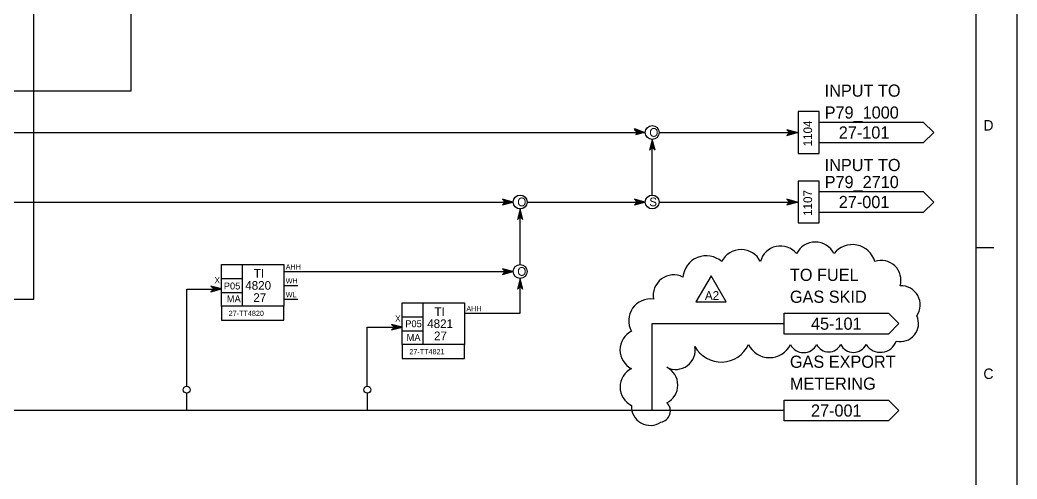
# Model space of a CAD drawing. Extents: x 0 to 841, y 0 to 594.
# Drawn here: x 554 to 841, y 160.3 to 292.4 of the extents above; entities that cross this region are included whole.
import ezdxf

# ---------------------------------------------------------------- set-up
doc = ezdxf.new("R2010")
doc.units = 0
for name, color, linetype in [('01-LIN-025-A', 7, 'Continuous'), ('08-LIN-050-A', 7, 'Continuous'), ('09-LIN-050-B', 7, 'Continuous'), ('43-', 7, 'Continuous'), ('45-', 7, 'Continuous'), ('46-', 7, 'Continuous'), ('47-', 7, 'Continuous'), ('48-BOR-018', 7, 'Continuous'), ('50-REV-035-TRNG', 7, 'Continuous'), ('51-REV-035-CLD', 7, 'Continuous')]:
    doc.layers.add(name, color=color, linetype=linetype)

msp = doc.modelspace()

# ---------------------------------------------------------------- linework, layer by layer
at = {"layer": '01-LIN-025-A'}
for p, q in [((829.26, 112.01), (829.26, 582.23)), ((829.26, 112.01), (829.26, 582.23)), ((306, 260), (734, 260)), ((738, 260), (778, 260)), ((736, 242), (736, 256)), ((700, 240), (734, 240)), ((738, 240), (778, 240)), ((698, 222), (698, 238)), ((834.27, 226.84), (829.26, 226.84)), ((834.27, 226.84), (829.26, 226.84)), ((630, 220), (696, 220)), ((630, 216), (634, 216)), ((698, 208), (698, 218)), ((630, 212), (634, 212)), ((682, 208), (698, 208))]:
    msp.add_line(p, q, dxfattribs=at)
for points in [[(294, 282), (294, 266), (294, 240), (696, 240)], [(784, 262), (784, 266), (778, 266), (778, 254), (784, 254), (784, 258)], [(784, 242), (784, 246), (778, 246), (778, 234), (784, 234), (784, 238)]]:
    msp.add_lwpolyline(points, dxfattribs=at)
for centre in [(736, 260), (698, 240), (736, 240), (698, 220)]:
    msp.add_circle(centre, 2, dxfattribs=at)
at = {"layer": '08-LIN-050-A'}
for p, q in [((736, 205), (774, 205)), ((736, 180), (736, 205))]:
    msp.add_line(p, q, dxfattribs=at)
for points in [[(512, 272), (586, 272), (586, 500)], [(774, 180), (138, 180)]]:
    msp.add_lwpolyline(points, dxfattribs=at)
at = {"layer": '09-LIN-050-B'}
msp.add_lwpolyline([(0, 0), (841, 0), (841, 594), (0, 594)], close=True, dxfattribs=at)
msp.add_lwpolyline([(0, 0), (841, 0), (841, 594), (0, 594)], close=True, dxfattribs=at)
at = {"layer": '43-'}
for p, q in [((784, 263), (814, 263)), ((784, 257), (784, 263)), ((814, 263), (817, 260)), ((817, 260), (814, 257)), ((814, 257), (784, 257)), ((784, 243), (814, 243)), ((784, 237), (784, 243)), ((814, 243), (817, 240)), ((817, 240), (814, 237)), ((814, 237), (784, 237)), ((774, 208), (804, 208)), ((774, 202), (774, 208)), ((804, 208), (807, 205)), ((807, 205), (804, 202)), ((804, 202), (774, 202)), ((774, 183), (804, 183)), ((774, 177), (774, 183)), ((804, 183), (807, 180)), ((807, 180), (804, 177)), ((804, 177), (774, 177))]:
    msp.add_line(p, q, dxfattribs=at)
at = {"layer": '46-'}
for p, q in [((731.66, 259.98), (730.86, 261.18)), ((730.86, 261.18), (733.86, 259.98)), ((733.86, 259.98), (730.86, 260.78)), ((730.86, 260.78), (731.66, 259.98)), ((733.46, 259.98), (731.26, 260.58)), ((731.26, 260.58), (731.86, 259.98)), ((731.86, 259.98), (731.26, 259.38)), ((731.26, 259.38), (733.46, 259.98)), ((733.06, 259.98), (731.66, 260.38)), ((731.66, 260.38), (732.06, 259.98)), ((732.06, 259.98), (731.66, 259.58)), ((731.66, 259.58), (733.06, 259.98)), ((732.66, 259.98), (732.06, 260.18)), ((732.06, 260.18), (732.26, 259.98)), ((732.26, 259.98), (732.06, 259.78)), ((732.06, 259.78), (732.66, 259.98)), ((777.74, 259.98), (774.74, 260.78)), ((774.74, 260.78), (775.54, 259.98)), ((775.54, 259.98), (774.74, 259.18)), ((774.74, 259.18), (777.74, 259.98)), ((777.34, 259.98), (775.14, 260.58)), ((775.14, 260.58), (775.74, 259.98)), ((775.74, 259.98), (775.14, 259.38)), ((775.14, 259.38), (777.34, 259.98)), ((776.94, 259.98), (775.54, 260.38)), ((775.54, 260.38), (775.94, 259.98)), ((775.94, 259.98), (775.54, 259.58)), ((775.54, 259.58), (776.94, 259.98)), ((776.54, 259.98), (775.94, 260.18)), ((775.94, 260.18), (776.14, 259.98)), ((776.14, 259.98), (775.94, 259.78)), ((775.94, 259.78), (776.54, 259.98)), ((735.99, 257.95), (735.19, 254.95)), ((735.19, 254.95), (735.99, 255.75)), ((735.99, 257.55), (735.39, 255.35)), ((735.39, 255.35), (735.99, 255.95)), ((735.99, 257.15), (735.59, 255.75)), ((735.59, 255.75), (735.99, 256.15)), ((735.99, 256.75), (735.79, 256.15)), ((735.79, 256.15), (735.99, 256.35)), ((736.79, 254.95), (735.99, 257.95)), ((736.59, 255.35), (735.99, 257.55)), ((736.39, 255.75), (735.99, 257.15)), ((736.19, 256.15), (735.99, 256.75)), ((735.99, 256.35), (736.19, 256.15)), ((735.99, 256.15), (736.39, 255.75)), ((735.99, 255.95), (736.59, 255.35)), ((735.99, 255.75), (736.79, 254.95)), ((695.86, 239.98), (692.86, 240.78)), ((692.86, 240.78), (693.66, 239.98)), ((693.66, 239.98), (692.86, 239.18)), ((692.86, 239.18), (695.86, 239.98)), ((695.46, 239.98), (693.26, 240.58)), ((693.26, 240.58), (693.86, 239.98)), ((693.86, 239.98), (693.26, 239.38)), ((693.26, 239.38), (695.46, 239.98)), ((695.06, 239.98), (693.66, 240.38)), ((693.66, 240.38), (694.06, 239.98)), ((694.06, 239.98), (693.66, 239.58)), ((693.66, 239.58), (695.06, 239.98)), ((694.66, 239.98), (694.06, 240.18)), ((694.06, 240.18), (694.26, 239.98)), ((694.26, 239.98), (694.06, 239.78)), ((694.06, 239.78), (694.66, 239.98)), ((733.86, 239.98), (730.86, 240.78)), ((730.86, 240.78), (731.66, 239.98)), ((731.66, 239.98), (730.86, 239.18)), ((730.86, 239.18), (733.86, 239.98)), ((733.46, 239.98), (731.26, 240.58)), ((731.26, 240.58), (731.86, 239.98)), ((731.86, 239.98), (731.26, 239.38)), ((731.26, 239.38), (733.46, 239.98)), ((733.06, 239.98), (731.66, 240.38)), ((731.66, 240.38), (732.06, 239.98)), ((732.06, 239.98), (731.66, 239.58)), ((731.66, 239.58), (733.06, 239.98)), ((732.66, 239.98), (732.06, 240.18)), ((732.06, 240.18), (732.26, 239.98)), ((732.26, 239.98), (732.06, 239.78)), ((732.06, 239.78), (732.66, 239.98)), ((777.74, 239.98), (774.74, 240.78)), ((774.74, 240.78), (775.54, 239.98)), ((775.54, 239.98), (774.74, 239.18)), ((774.74, 239.18), (777.74, 239.98)), ((777.34, 239.98), (775.14, 240.58)), ((775.14, 240.58), (775.74, 239.98)), ((775.74, 239.98), (775.14, 239.38)), ((775.14, 239.38), (777.34, 239.98)), ((776.94, 239.98), (775.54, 240.38)), ((775.54, 240.38), (775.94, 239.98)), ((775.94, 239.98), (775.54, 239.58)), ((775.54, 239.58), (776.94, 239.98)), ((776.54, 239.98), (775.94, 240.18)), ((775.94, 240.18), (776.14, 239.98)), ((776.14, 239.98), (775.94, 239.78)), ((775.94, 239.78), (776.54, 239.98)), ((697.99, 237.95), (697.19, 234.95)), ((697.19, 234.95), (697.99, 235.75)), ((697.99, 237.55), (697.39, 235.35)), ((697.39, 235.35), (697.99, 235.95)), ((697.99, 237.15), (697.59, 235.75)), ((697.59, 235.75), (697.99, 236.15)), ((697.99, 236.75), (697.79, 236.15)), ((697.79, 236.15), (697.99, 236.35)), ((698.79, 234.95), (697.99, 237.95)), ((698.59, 235.35), (697.99, 237.55)), ((698.39, 235.75), (697.99, 237.15)), ((698.19, 236.15), (697.99, 236.75)), ((697.99, 236.35), (698.19, 236.15)), ((697.99, 236.15), (698.39, 235.75)), ((697.99, 235.95), (698.59, 235.35)), ((697.99, 235.75), (698.79, 234.95)), ((695.86, 219.98), (692.86, 220.78)), ((692.86, 220.78), (693.66, 219.98)), ((693.66, 219.98), (692.86, 219.18)), ((692.86, 219.18), (695.86, 219.98)), ((695.46, 219.98), (693.26, 220.58)), ((693.26, 220.58), (693.86, 219.98)), ((693.86, 219.98), (693.26, 219.38)), ((693.26, 219.38), (695.46, 219.98)), ((695.06, 219.98), (693.66, 220.38)), ((693.66, 220.38), (694.06, 219.98)), ((694.06, 219.98), (693.66, 219.58)), ((693.66, 219.58), (695.06, 219.98)), ((694.66, 219.98), (694.06, 220.18)), ((694.06, 220.18), (694.26, 219.98)), ((694.26, 219.98), (694.06, 219.78)), ((694.06, 219.78), (694.66, 219.98)), ((611.97, 215), (608.97, 215.8)), ((608.97, 215.8), (609.77, 215)), ((611.57, 215), (609.37, 215.6)), ((609.37, 215.6), (609.97, 215)), ((611.17, 215), (609.77, 215.4)), ((609.77, 215.4), (610.17, 215)), ((697.99, 217.95), (697.19, 214.95)), ((697.19, 214.95), (697.99, 215.75)), ((697.99, 217.55), (697.39, 215.35)), ((697.39, 215.35), (697.99, 215.95)), ((697.99, 217.15), (697.59, 215.75)), ((697.59, 215.75), (697.99, 216.15)), ((697.99, 216.75), (697.79, 216.15)), ((697.79, 216.15), (697.99, 216.35)), ((698.79, 214.95), (697.99, 217.95)), ((698.59, 215.35), (697.99, 217.55)), ((698.39, 215.75), (697.99, 217.15)), ((698.19, 216.15), (697.99, 216.75)), ((697.99, 216.35), (698.19, 216.15)), ((697.99, 216.15), (698.39, 215.75)), ((697.99, 215.95), (698.59, 215.35)), ((697.99, 215.75), (698.79, 214.95)), ((601.99, 187), (601.99, 214.96)), ((601.99, 214.96), (612.05, 214.88)), ((609.77, 215), (608.97, 214.2)), ((608.97, 214.2), (611.97, 215)), ((609.97, 215), (609.37, 214.4)), ((609.37, 214.4), (611.57, 215)), ((610.17, 215), (609.77, 214.6)), ((609.77, 214.6), (611.17, 215)), ((610.77, 215), (610.17, 215.2)), ((610.17, 215.2), (610.37, 215)), ((610.37, 215), (610.17, 214.8)), ((610.17, 214.8), (610.77, 215)), ((663.97, 203.98), (660.97, 204.78)), ((660.97, 204.78), (661.77, 203.98)), ((661.77, 203.98), (660.97, 203.18)), ((660.97, 203.18), (663.97, 203.98)), ((663.57, 203.98), (661.37, 204.58)), ((661.37, 204.58), (661.97, 203.98)), ((661.97, 203.98), (661.37, 203.38)), ((661.37, 203.38), (663.57, 203.98)), ((663.17, 203.98), (661.77, 204.38)), ((661.77, 204.38), (662.17, 203.98)), ((662.17, 203.98), (661.77, 203.58)), ((661.77, 203.58), (663.17, 203.98)), ((662.77, 203.98), (662.17, 204.18)), ((662.17, 204.18), (662.37, 203.98)), ((662.37, 203.98), (662.17, 203.78)), ((662.17, 203.78), (662.77, 203.98))]:
    msp.add_line(p, q, dxfattribs=at)
for points in [[(558, 212), (558, 488)], [(528, 212), (558, 212)], [(653.99, 187), (653.99, 204), (664.05, 204)]]:
    msp.add_lwpolyline(points, dxfattribs=at)
at = {"layer": '47-'}
for p, q in [((602, 180), (602, 185)), ((654, 180), (654, 185))]:
    msp.add_line(p, q, dxfattribs=at)
for centre in [(602, 186), (654, 186)]:
    msp.add_circle(centre, 1, dxfattribs=at)
at = {"layer": '48-BOR-018'}
for p, q in [((612, 222), (630, 222)), ((612, 210), (612, 222)), ((618, 222), (618, 210)), ((630, 222), (630, 210)), ((612, 218), (618, 218)), ((612, 214), (618, 214)), ((630, 210), (612, 210)), ((612, 210), (612, 206)), ((630, 206), (630, 210)), ((664, 210.98), (682, 210.98)), ((664, 198.98), (664, 210.98)), ((670, 210.98), (670, 198.98)), ((682, 210.98), (682, 198.98)), ((664, 206.98), (670, 206.98)), ((612, 206), (630, 206)), ((664, 202.98), (670, 202.98)), ((682, 198.98), (664, 198.98)), ((664, 198.98), (664, 194.98)), ((682, 194.98), (682, 198.98)), ((664, 194.98), (682, 194.98))]:
    msp.add_line(p, q, dxfattribs=at)
at = {"layer": '50-REV-035-TRNG'}
msp.add_lwpolyline([(752.91, 218.8), (748.58, 211.3), (757.24, 211.3)], close=True, dxfattribs=at)
at = {"layer": '51-REV-035-CLD'}
for centre, radius, start, end in [((772.92, 221.4), 5.95, 39.1577, 165.9086), ((782.92, 222.46), 6.03, 26.6246, 153.3754), ((793.6, 221.06), 6.69, 15.4915, 142.2424), ((751.52, 217.84), 6.71, 48.2624, 175.0133), ((761.57, 220.05), 6.24, 26.6246, 153.3754), ((801.96, 217.55), 5.63, 343.1625, 109.9134), ((742.19, 213.12), 5.92, 63.5042, 190.2551), ((807.59, 210.38), 5.54, 325.6705, 92.4214), ((735.5, 205.86), 6.27, 82.1256, 208.8764), ((807.35, 205.1), 5.28, 257.4273, 24.1782), ((732.72, 197.44), 6.03, 116.6246, 243.3754), ((742.76, 197.45), 5.62, 243.0652, 9.816), ((755.84, 202.55), 8.61, 208.7729, 335.5238), ((769.74, 202.02), 6.78, 206.6246, 333.3754), ((779.56, 200.86), 4.2, 206.6246, 333.3754), ((786.77, 200.72), 3.87, 206.6246, 333.3754), ((793.89, 200.81), 4.09, 206.6246, 333.3754), ((801.63, 201.63), 4.87, 212.967, 339.7179), ((737.65, 187.34), 5.71, 296.6246, 63.3754), ((732.67, 186.76), 5.92, 116.6246, 243.3754), ((735.45, 181.18), 5.45, 177.0113, 303.7622), ((737.95, 179.88), 3.27, 279.3889, 46.1398)]:
    msp.add_arc(centre, radius, start, end, dxfattribs=at)

# ---------------------------------------------------------------- texts
at = {"layer": '01-LIN-025-A'}
for s, height, p in [('O', 2.5, (735.15, 258.77)), ('D', 3.02, (831.31, 260.56)), ('D', 3.02, (831.31, 260.56)), ('O', 2.5, (697.15, 238.77)), ('S', 2.5, (735.15, 238.77)), ('AHH', 1.5, (630.5, 220.58)), ('O', 2.5, (697.15, 218.77)), ('WH', 1.5, (630.5, 216.58)), ('WL', 1.5, (630.5, 212.58)), ('AHH', 1.5, (682.5, 208.58)), ('27-TT4820', 1.5, (614.08, 207.21)), ('27-TT4821', 1.5, (666.08, 196.19)), ('C', 3.02, (831.31, 189.08)), ('C', 3.02, (831.31, 189.08))]:
    msp.add_text(s, height=height, dxfattribs=at).set_placement(p)
for s, p in [('1104', (782, 256)), ('1107', (782, 236))]:
    msp.add_text(s, height=2.5, rotation=90, dxfattribs=at).set_placement(p)
at = {"layer": '43-'}
for s, p in [('INPUT TO ', (785.62, 270.3)), ('P79_1000', (785.62, 264)), ('27-101', (789.68, 258.25)), ('INPUT TO', (785.62, 248.9)), ('P79_2710', (785.62, 244)), ('27-001', (789.68, 238.25)), ('TO FUEL', (775.62, 217.3)), ('GAS SKID', (775.62, 211)), ('45-101', (781.68, 203.25)), ('GAS EXPORT', (775.62, 192.3)), ('METERING', (775.62, 186)), ('27-001', (781.68, 178.25))]:
    msp.add_text(s, height=3.5, dxfattribs=at).set_placement(p)
at = {"layer": '45-'}
for p in [(610, 216.63), (662, 205.6)]:
    msp.add_text('X', height=1.75, dxfattribs=at).set_placement(p)
at = {"layer": '50-REV-035-TRNG'}
for s, height, p in [('TI', 2.5, (621.31, 218.25)), ('P05', 2, (612.67, 214.84)), ('4820', 2.5, (618.85, 214.75)), ('MA', 2, (613.54, 211.16)), ('27', 2.5, (621.17, 211.25)), ('A2', 2.5, (751.16, 211.85)), ('TI', 2.5, (673.31, 207.23)), ('P05', 2, (664.9, 203.98)), ('4821', 2.5, (671.22, 203.73)), ('MA', 2, (665.3, 199.98)), ('27', 2.5, (673.17, 200.23))]:
    msp.add_text(s, height=height, dxfattribs=at).set_placement(p)

doc.saveas('drawing.dxf')
